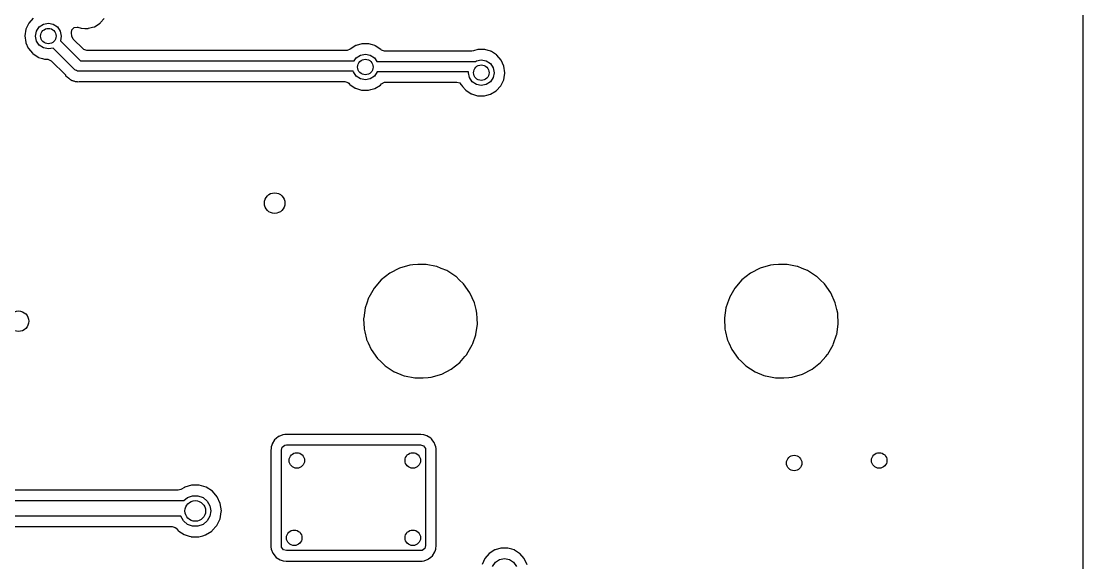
# Model space of a CAD drawing. Extents: x 0.04 to 2.01, y 0.04 to 5.04.
# Drawn here: x 1.199 to 2.01, y 1.05 to 1.463 of the extents above; entities that cross this region are included whole.
import ezdxf

# ---------------------------------------------------------------- set-up
doc = ezdxf.new("R2010")
doc.units = 0
doc.header["$MEASUREMENT"] = 0
doc.layers.add('BLACK', color=7, linetype='CONTINUOUS')

msp = doc.modelspace()

# ---------------------------------------------------------------- linework, layer by layer
at = {"layer": 'BLACK', "linetype": 'CONTINUOUS'}
for p, q in [((2.00982, 3.86016), (2.00982, 0.047923)), ((1.20471, 1.46181), (1.20255, 1.45721)), ((1.20807, 1.46561), (1.20471, 1.46181)), ((1.21273, 1.45893), (1.21592, 1.46106)), ((1.21592, 1.46106), (1.21969, 1.46181)), ((1.21969, 1.46181), (1.22345, 1.46106)), ((1.22345, 1.46106), (1.22664, 1.45893)), ((1.25486, 1.45916), (1.25918, 1.46182)), ((1.25918, 1.46182), (1.25957, 1.46225)), ((1.25957, 1.46225), (1.26241, 1.46538)), ((1.20255, 1.45721), (1.20177, 1.45219)), ((1.20177, 1.45219), (1.20243, 1.44715)), ((1.20984, 1.45197), (1.21059, 1.45574)), ((1.21059, 1.4482), (1.20984, 1.45197)), ((1.21059, 1.45574), (1.21273, 1.45893)), ((1.22664, 1.45893), (1.22878, 1.45574)), ((1.22878, 1.45574), (1.22953, 1.45197)), ((1.22953, 1.45197), (1.22882, 1.4484)), ((1.23725, 1.45446), (1.23766, 1.45683)), ((1.2376, 1.45197), (1.23725, 1.45446)), ((1.2376, 1.45195), (1.2376, 1.45197)), ((1.23762, 1.45182), (1.2376, 1.45195)), ((1.23871, 1.44967), (1.23762, 1.45182)), ((1.23766, 1.45683), (1.23939, 1.45851)), ((1.23939, 1.45851), (1.24177, 1.45885)), ((1.24177, 1.45885), (1.24227, 1.45873)), ((1.24227, 1.45873), (1.24461, 1.458)), ((1.24461, 1.458), (1.24461, 1.458)), ((1.24461, 1.458), (1.24487, 1.45791)), ((1.24487, 1.45791), (1.24741, 1.45787)), ((1.24741, 1.45787), (1.24968, 1.45783)), ((1.24968, 1.45783), (1.24968, 1.45783)), ((1.24968, 1.45783), (1.24995, 1.45782)), ((1.24995, 1.45782), (1.25022, 1.45789)), ((1.25022, 1.45789), (1.25328, 1.45873)), ((1.25022, 1.45789), (1.25022, 1.45789)), ((1.25328, 1.45873), (1.25486, 1.45916)), ((1.20243, 1.44715), (1.20254, 1.4469)), ((1.20254, 1.4469), (1.20254, 1.4469)), ((1.20254, 1.4469), (1.20436, 1.44275)), ((1.21273, 1.44501), (1.21059, 1.4482)), ((1.21592, 1.44288), (1.21273, 1.44501)), ((1.22882, 1.4484), (1.24415, 1.43307)), ((1.24628, 1.44211), (1.23871, 1.44967)), ((1.45449, 1.4447), (1.4502, 1.44199)), ((1.45476, 1.44478), (1.45449, 1.4447)), ((1.45911, 1.44602), (1.45476, 1.44478)), ((1.45476, 1.44478), (1.45476, 1.44478)), ((1.45938, 1.4461), (1.45911, 1.44602)), ((1.45911, 1.44602), (1.45911, 1.44602)), ((1.45966, 1.4461), (1.45938, 1.4461)), ((1.46144, 1.44609), (1.45966, 1.4461)), ((1.46446, 1.44607), (1.46144, 1.44609)), ((1.46738, 1.4452), (1.46446, 1.44607)), ((1.46906, 1.44469), (1.46738, 1.4452)), ((1.46933, 1.44461), (1.46906, 1.44469)), ((1.46906, 1.44469), (1.46906, 1.44469)), ((1.47359, 1.44185), (1.46933, 1.44461)), ((1.20436, 1.44275), (1.20447, 1.4425)), ((1.20447, 1.4425), (1.20597, 1.44072)), ((1.20597, 1.44072), (1.20756, 1.43882)), ((1.20756, 1.43882), (1.20756, 1.43882)), ((1.20756, 1.43882), (1.20774, 1.43861)), ((1.20774, 1.43861), (1.21197, 1.4358)), ((1.21197, 1.4358), (1.21224, 1.43571)), ((1.21224, 1.43571), (1.21224, 1.43571)), ((1.21224, 1.43571), (1.21511, 1.43481)), ((1.21969, 1.44213), (1.21592, 1.44288)), ((1.22325, 1.44284), (1.21969, 1.44213)), ((1.23974, 1.42635), (1.22325, 1.44284)), ((1.24674, 1.44171), (1.24628, 1.44211)), ((1.24903, 1.44096), (1.24674, 1.44171)), ((1.44762, 1.44096), (1.24903, 1.44096)), ((1.44792, 1.44098), (1.44762, 1.44096)), ((1.45009, 1.44187), (1.44792, 1.44098)), ((1.4502, 1.44199), (1.45009, 1.44187)), ((1.45336, 1.43307), (1.45485, 1.43531)), ((1.45485, 1.43531), (1.45804, 1.43744)), ((1.45804, 1.43744), (1.46181, 1.43819)), ((1.46181, 1.43819), (1.46558, 1.43744)), ((1.46558, 1.43744), (1.46877, 1.43531)), ((1.46877, 1.43531), (1.47053, 1.43268)), ((1.47377, 1.44164), (1.47359, 1.44185)), ((1.47389, 1.44153), (1.47377, 1.44164)), ((1.47417, 1.44132), (1.47389, 1.44153)), ((1.47646, 1.44057), (1.47417, 1.44132)), ((1.54323, 1.44057), (1.47646, 1.44057)), ((1.5443, 1.44072), (1.54323, 1.44057)), ((1.5477, 1.44169), (1.5443, 1.44072)), ((1.54796, 1.44177), (1.5477, 1.44169)), ((1.5477, 1.44169), (1.5477, 1.44169)), ((1.54824, 1.44177), (1.54796, 1.44177)), ((1.55003, 1.44176), (1.54824, 1.44177)), ((1.55304, 1.44174), (1.55003, 1.44176)), ((1.55559, 1.44098), (1.55304, 1.44174)), ((1.55764, 1.44036), (1.55559, 1.44098)), ((1.55791, 1.44028), (1.55764, 1.44036)), ((1.55764, 1.44036), (1.55764, 1.44036)), ((1.55814, 1.44013), (1.55791, 1.44028)), ((1.56194, 1.43767), (1.55814, 1.44013)), ((1.56217, 1.43752), (1.56194, 1.43767)), ((1.56194, 1.43767), (1.56194, 1.43767)), ((1.56549, 1.43367), (1.56217, 1.43752)), ((1.21511, 1.43481), (1.21682, 1.43428)), ((1.21682, 1.43428), (1.21817, 1.43426)), ((1.21817, 1.43426), (1.21914, 1.43424)), ((1.21914, 1.43424), (1.22142, 1.43345)), ((1.22142, 1.43345), (1.22183, 1.4331)), ((1.22183, 1.4331), (1.23266, 1.42226)), ((1.24415, 1.43307), (1.45336, 1.43307)), ((1.47053, 1.43268), (1.54567, 1.43268)), ((1.54567, 1.43268), (1.54588, 1.43261)), ((1.54588, 1.43261), (1.54663, 1.43311)), ((1.54663, 1.43311), (1.55039, 1.43386)), ((1.55039, 1.43386), (1.55416, 1.43311)), ((1.55416, 1.43311), (1.55735, 1.43098)), ((1.55735, 1.43098), (1.55949, 1.42778)), ((1.55949, 1.42778), (1.56024, 1.42402)), ((1.56759, 1.42904), (1.56549, 1.43367)), ((1.56831, 1.42402), (1.56759, 1.42904)), ((1.23266, 1.42226), (1.23277, 1.42213)), ((1.23277, 1.42213), (1.23286, 1.42196)), ((1.23286, 1.42196), (1.23312, 1.42171)), ((1.23312, 1.42171), (1.23428, 1.42063)), ((1.23428, 1.42063), (1.23439, 1.42053)), ((1.23439, 1.42053), (1.23493, 1.41999)), ((1.23493, 1.41999), (1.23508, 1.41989)), ((1.23508, 1.41989), (1.23523, 1.41975)), ((1.23523, 1.41975), (1.23609, 1.41896)), ((1.24002, 1.42621), (1.23974, 1.42635)), ((1.24021, 1.42595), (1.24002, 1.42621)), ((1.24108, 1.42566), (1.24021, 1.42595)), ((1.2419, 1.42525), (1.24108, 1.42566)), ((1.24222, 1.42529), (1.2419, 1.42525)), ((1.24252, 1.4252), (1.24222, 1.42529)), ((1.45259, 1.4252), (1.24252, 1.4252)), ((1.45272, 1.42458), (1.45259, 1.4252)), ((1.45485, 1.42139), (1.45272, 1.42458)), ((1.45804, 1.41925), (1.45485, 1.42139)), ((1.46181, 1.4185), (1.45804, 1.41925)), ((1.46558, 1.41925), (1.46181, 1.4185)), ((1.46877, 1.42139), (1.46558, 1.41925)), ((1.4709, 1.42458), (1.46877, 1.42139)), ((1.47095, 1.4248), (1.4709, 1.42458)), ((1.54071, 1.4248), (1.47095, 1.4248)), ((1.54055, 1.42402), (1.54071, 1.4248)), ((1.5413, 1.42025), (1.54055, 1.42402)), ((1.54343, 1.41706), (1.5413, 1.42025)), ((1.55949, 1.42025), (1.55735, 1.41706)), ((1.56024, 1.42402), (1.55949, 1.42025)), ((1.56746, 1.41857), (1.56805, 1.42204)), ((1.56805, 1.42204), (1.56828, 1.42343)), ((1.56828, 1.42343), (1.56831, 1.42358)), ((1.56828, 1.42343), (1.56828, 1.42343)), ((1.56831, 1.42358), (1.56831, 1.42402)), ((1.23609, 1.41896), (1.23642, 1.41883)), ((1.23642, 1.41883), (1.23642, 1.41883)), ((1.23642, 1.41883), (1.23651, 1.41879)), ((1.23651, 1.41879), (1.23727, 1.41839)), ((1.23727, 1.41839), (1.23735, 1.41833)), ((1.23735, 1.41833), (1.23735, 1.41833)), ((1.23735, 1.41833), (1.23764, 1.41813)), ((1.23764, 1.41813), (1.23799, 1.41805)), ((1.23799, 1.41805), (1.23799, 1.41805)), ((1.23799, 1.41805), (1.23866, 1.41789)), ((1.23866, 1.41789), (1.23921, 1.41772)), ((1.23921, 1.41772), (1.24018, 1.41733)), ((1.24018, 1.41733), (1.24043, 1.4173)), ((1.24043, 1.4173), (1.24067, 1.4173)), ((1.24067, 1.4173), (1.24157, 1.4172)), ((1.24157, 1.4172), (1.24193, 1.41711)), ((1.24193, 1.41711), (1.24307, 1.41727)), ((1.24307, 1.41727), (1.2436, 1.4173)), ((1.2436, 1.4173), (1.44611, 1.4173)), ((1.44611, 1.4173), (1.4484, 1.41656)), ((1.4484, 1.41656), (1.44909, 1.41591)), ((1.44909, 1.41591), (1.44969, 1.4152)), ((1.44969, 1.4152), (1.44969, 1.4152)), ((1.44969, 1.4152), (1.44987, 1.41499)), ((1.44987, 1.41499), (1.4541, 1.41217)), ((1.4541, 1.41217), (1.45436, 1.41209)), ((1.45436, 1.41209), (1.45436, 1.41209)), ((1.45436, 1.41209), (1.45569, 1.41167)), ((1.45569, 1.41167), (1.45895, 1.41066)), ((1.46429, 1.41064), (1.46594, 1.41109)), ((1.46594, 1.41109), (1.46893, 1.4119)), ((1.46893, 1.4119), (1.47326, 1.41456)), ((1.47326, 1.41456), (1.47422, 1.41563)), ((1.47422, 1.41563), (1.47631, 1.41683)), ((1.47631, 1.41683), (1.47711, 1.41691)), ((1.47711, 1.41691), (1.5316, 1.41691)), ((1.5316, 1.41691), (1.53389, 1.41617)), ((1.53389, 1.41617), (1.53484, 1.41499)), ((1.53484, 1.41499), (1.53492, 1.41504)), ((1.53492, 1.41504), (1.53507, 1.4148)), ((1.53507, 1.4148), (1.53518, 1.41455)), ((1.53518, 1.41455), (1.53605, 1.41352)), ((1.53605, 1.41352), (1.53827, 1.41087)), ((1.54663, 1.41492), (1.54343, 1.41706)), ((1.55039, 1.41417), (1.54663, 1.41492)), ((1.55416, 1.41492), (1.55039, 1.41417)), ((1.55735, 1.41706), (1.55416, 1.41492)), ((1.56209, 1.4105), (1.56506, 1.41379)), ((1.56506, 1.41379), (1.56525, 1.414)), ((1.56506, 1.41379), (1.56506, 1.41379)), ((1.56525, 1.414), (1.56746, 1.41857)), ((1.45895, 1.41066), (1.46149, 1.41061)), ((1.46149, 1.41061), (1.46375, 1.41057)), ((1.46375, 1.41057), (1.46375, 1.41057)), ((1.46375, 1.41057), (1.46403, 1.41057)), ((1.46403, 1.41057), (1.46429, 1.41064)), ((1.46429, 1.41064), (1.46429, 1.41064)), ((1.53827, 1.41087), (1.53827, 1.41087)), ((1.53827, 1.41087), (1.53845, 1.41066)), ((1.53845, 1.41066), (1.54268, 1.40784)), ((1.54268, 1.40784), (1.54294, 1.40776)), ((1.54294, 1.40776), (1.54294, 1.40776)), ((1.54294, 1.40776), (1.5451, 1.40709)), ((1.5451, 1.40709), (1.54753, 1.40633)), ((1.54753, 1.40633), (1.55007, 1.40628)), ((1.55007, 1.40628), (1.55233, 1.40624)), ((1.55233, 1.40624), (1.55233, 1.40624)), ((1.55233, 1.40624), (1.55261, 1.40623)), ((1.55261, 1.40623), (1.55288, 1.40631)), ((1.55288, 1.40631), (1.55452, 1.40676)), ((1.55288, 1.40631), (1.55288, 1.40631)), ((1.55452, 1.40676), (1.55751, 1.40757)), ((1.55751, 1.40757), (1.56184, 1.41023)), ((1.56184, 1.41023), (1.56209, 1.4105)), ((1.48777, 1.27466), (1.48042, 1.27088)), ((1.49571, 1.27699), (1.48777, 1.27466)), ((1.49589, 1.27701), (1.49571, 1.27699)), ((1.49809, 1.27722), (1.49589, 1.27701)), ((1.49589, 1.27701), (1.49589, 1.27701)), ((1.50187, 1.27758), (1.49809, 1.27722)), ((1.50797, 1.27758), (1.50187, 1.27758)), ((1.50818, 1.27757), (1.50797, 1.27758)), ((1.50832, 1.27754), (1.50818, 1.27757)), ((1.51609, 1.27602), (1.50832, 1.27754)), ((1.50832, 1.27754), (1.50832, 1.27754)), ((1.5163, 1.27598), (1.51609, 1.27602)), ((1.51647, 1.27591), (1.5163, 1.27598)), ((1.51978, 1.27458), (1.51647, 1.27591)), ((1.51647, 1.27591), (1.51647, 1.27591)), ((1.52397, 1.27289), (1.51978, 1.27458)), ((1.76336, 1.27466), (1.75601, 1.27088)), ((1.7713, 1.27699), (1.76336, 1.27466)), ((1.77148, 1.27701), (1.7713, 1.27699)), ((1.77368, 1.27722), (1.77148, 1.27701)), ((1.77148, 1.27701), (1.77148, 1.27701)), ((1.77746, 1.27758), (1.77368, 1.27722)), ((1.78356, 1.27758), (1.77746, 1.27758)), ((1.78377, 1.27757), (1.78356, 1.27758)), ((1.78391, 1.27754), (1.78377, 1.27757)), ((1.79168, 1.27602), (1.78391, 1.27754)), ((1.78391, 1.27754), (1.78391, 1.27754)), ((1.79189, 1.27598), (1.79168, 1.27602)), ((1.79206, 1.27591), (1.79189, 1.27598)), ((1.79538, 1.27458), (1.79206, 1.27591)), ((1.79206, 1.27591), (1.79206, 1.27591)), ((1.79956, 1.27289), (1.79538, 1.27458)), ((1.47392, 1.26577), (1.4685, 1.25953)), ((1.48042, 1.27088), (1.47392, 1.26577)), ((1.53091, 1.26841), (1.52397, 1.27289)), ((1.53105, 1.26828), (1.53091, 1.26841)), ((1.53355, 1.26589), (1.53105, 1.26828)), ((1.53105, 1.26828), (1.53105, 1.26828)), ((1.53688, 1.26269), (1.53355, 1.26589)), ((1.74951, 1.26577), (1.74409, 1.25953)), ((1.75601, 1.27088), (1.74951, 1.26577)), ((1.8065, 1.26841), (1.79956, 1.27289)), ((1.80664, 1.26828), (1.8065, 1.26841)), ((1.80914, 1.26589), (1.80664, 1.26828)), ((1.80664, 1.26828), (1.80664, 1.26828)), ((1.81247, 1.26269), (1.80914, 1.26589)), ((1.4685, 1.25953), (1.46436, 1.25237)), ((1.54167, 1.25595), (1.53688, 1.26269)), ((1.74409, 1.25953), (1.73995, 1.25237)), ((1.81726, 1.25595), (1.81247, 1.26269)), ((1.4643, 1.2522), (1.46284, 1.24799)), ((1.46436, 1.25237), (1.4643, 1.2522)), ((1.4643, 1.2522), (1.4643, 1.2522)), ((1.54509, 1.24842), (1.54167, 1.25595)), ((1.73989, 1.2522), (1.73843, 1.24799)), ((1.73995, 1.25237), (1.73989, 1.2522)), ((1.73989, 1.2522), (1.73989, 1.2522)), ((1.82068, 1.24842), (1.81726, 1.25595)), ((1.46162, 1.24438), (1.46053, 1.23685)), ((1.46165, 1.24456), (1.46162, 1.24438)), ((1.46284, 1.24799), (1.46165, 1.24456)), ((1.54513, 1.24824), (1.54509, 1.24842)), ((1.54637, 1.24313), (1.54513, 1.24824)), ((1.54513, 1.24824), (1.54513, 1.24824)), ((1.54703, 1.24038), (1.54637, 1.24313)), ((1.73722, 1.24438), (1.73612, 1.23685)), ((1.73724, 1.24456), (1.73722, 1.24438)), ((1.73843, 1.24799), (1.73724, 1.24456)), ((1.82072, 1.24824), (1.82068, 1.24842)), ((1.82196, 1.24313), (1.82072, 1.24824)), ((1.82072, 1.24824), (1.82072, 1.24824)), ((1.82262, 1.24038), (1.82196, 1.24313)), ((1.46053, 1.23685), (1.46047, 1.23638)), ((1.46047, 1.23638), (1.46047, 1.23619)), ((1.46047, 1.23619), (1.46082, 1.22866)), ((1.46047, 1.23619), (1.46047, 1.23619)), ((1.54721, 1.23638), (1.54703, 1.24038)), ((1.54741, 1.23213), (1.54721, 1.23638)), ((1.73612, 1.23685), (1.73606, 1.23638)), ((1.73606, 1.23638), (1.73606, 1.23619)), ((1.73606, 1.23619), (1.73641, 1.22866)), ((1.73606, 1.23619), (1.73606, 1.23619)), ((1.823, 1.23213), (1.82262, 1.24038)), ((1.46082, 1.22866), (1.46085, 1.22812)), ((1.46085, 1.22812), (1.46135, 1.22604)), ((1.46135, 1.22604), (1.46265, 1.22063)), ((1.54626, 1.22422), (1.54738, 1.23194)), ((1.54738, 1.23194), (1.54741, 1.23213)), ((1.54738, 1.23194), (1.54738, 1.23194)), ((1.73641, 1.22866), (1.73644, 1.22812)), ((1.73644, 1.22812), (1.73694, 1.22604)), ((1.73694, 1.22604), (1.73824, 1.22063)), ((1.82185, 1.22422), (1.82297, 1.23194)), ((1.82297, 1.23194), (1.823, 1.23213)), ((1.82297, 1.23194), (1.82297, 1.23194)), ((1.46265, 1.22063), (1.46278, 1.22008)), ((1.46278, 1.22008), (1.46286, 1.21991)), ((1.46286, 1.21991), (1.46286, 1.21991)), ((1.46286, 1.21991), (1.46387, 1.2177)), ((1.46387, 1.2177), (1.46621, 1.21256)), ((1.54351, 1.21613), (1.54392, 1.2173)), ((1.54392, 1.2173), (1.54616, 1.22377)), ((1.54616, 1.22377), (1.54622, 1.22394)), ((1.54616, 1.22377), (1.54616, 1.22377)), ((1.54622, 1.22394), (1.54626, 1.22422)), ((1.73824, 1.22063), (1.73837, 1.22008)), ((1.73837, 1.22008), (1.73845, 1.21991)), ((1.73845, 1.21991), (1.73845, 1.21991)), ((1.73845, 1.21991), (1.73946, 1.2177)), ((1.73946, 1.2177), (1.7418, 1.21256)), ((1.8191, 1.21613), (1.81951, 1.2173)), ((1.81951, 1.2173), (1.82175, 1.22377)), ((1.82175, 1.22377), (1.82181, 1.22394)), ((1.82175, 1.22377), (1.82175, 1.22377)), ((1.82181, 1.22394), (1.82185, 1.22422)), ((1.46621, 1.21256), (1.47099, 1.20581)), ((1.53788, 1.20726), (1.53925, 1.20884)), ((1.53925, 1.20884), (1.53937, 1.20898)), ((1.53925, 1.20884), (1.53925, 1.20884)), ((1.53937, 1.20898), (1.54351, 1.21613)), ((1.7418, 1.21256), (1.74658, 1.20581)), ((1.81347, 1.20726), (1.81484, 1.20884)), ((1.81484, 1.20884), (1.81496, 1.20898)), ((1.81484, 1.20884), (1.81484, 1.20884)), ((1.81496, 1.20898), (1.8191, 1.21613)), ((1.47099, 1.20581), (1.47353, 1.20338)), ((1.47353, 1.20338), (1.47683, 1.20022)), ((1.47683, 1.20022), (1.47683, 1.20022)), ((1.47683, 1.20022), (1.47696, 1.2001)), ((1.52745, 1.19763), (1.53395, 1.20273)), ((1.53395, 1.20273), (1.53788, 1.20726)), ((1.74658, 1.20581), (1.74912, 1.20338)), ((1.74912, 1.20338), (1.75242, 1.20022)), ((1.75242, 1.20022), (1.75242, 1.20022)), ((1.75242, 1.20022), (1.75255, 1.2001)), ((1.80304, 1.19763), (1.80954, 1.20273)), ((1.80954, 1.20273), (1.81347, 1.20726)), ((1.47696, 1.2001), (1.48391, 1.19561)), ((1.48391, 1.19561), (1.48408, 1.19554)), ((1.48408, 1.19554), (1.49065, 1.19289)), ((1.49065, 1.19289), (1.49158, 1.19252)), ((1.49158, 1.19252), (1.49176, 1.19248)), ((1.49176, 1.19248), (1.49955, 1.19096)), ((1.51217, 1.19151), (1.5201, 1.19384)), ((1.5201, 1.19384), (1.52745, 1.19763)), ((1.75255, 1.2001), (1.7595, 1.19561)), ((1.7595, 1.19561), (1.75967, 1.19554)), ((1.75967, 1.19554), (1.76624, 1.19289)), ((1.76624, 1.19289), (1.76717, 1.19252)), ((1.76717, 1.19252), (1.76735, 1.19248)), ((1.76735, 1.19248), (1.77514, 1.19096)), ((1.78776, 1.19151), (1.79569, 1.19384)), ((1.79569, 1.19384), (1.80304, 1.19763)), ((1.49955, 1.19096), (1.49955, 1.19096)), ((1.49955, 1.19096), (1.49969, 1.19094)), ((1.49969, 1.19094), (1.49991, 1.19093)), ((1.49991, 1.19093), (1.506, 1.19093)), ((1.506, 1.19093), (1.50979, 1.19129)), ((1.50979, 1.19129), (1.51198, 1.1915)), ((1.51198, 1.1915), (1.51217, 1.19151)), ((1.51198, 1.1915), (1.51198, 1.1915)), ((1.77514, 1.19096), (1.77514, 1.19096)), ((1.77514, 1.19096), (1.77528, 1.19094)), ((1.77528, 1.19094), (1.7755, 1.19093)), ((1.7755, 1.19093), (1.78159, 1.19093)), ((1.78159, 1.19093), (1.78538, 1.19129)), ((1.78538, 1.19129), (1.78757, 1.1915)), ((1.78757, 1.1915), (1.78776, 1.19151)), ((1.78757, 1.1915), (1.78757, 1.1915)), ((1.39253, 1.14375), (1.39069, 1.14066)), ((1.39363, 1.1447), (1.39253, 1.14375)), ((1.39558, 1.14612), (1.39363, 1.1447)), ((1.39579, 1.14621), (1.39558, 1.14612)), ((1.39885, 1.14748), (1.39579, 1.14621)), ((1.39579, 1.14621), (1.39579, 1.14621)), ((1.39907, 1.14756), (1.39885, 1.14748)), ((1.39885, 1.14748), (1.39885, 1.14748)), ((1.40027, 1.14775), (1.39907, 1.14756)), ((1.40154, 1.14785), (1.40027, 1.14775)), ((1.50398, 1.14785), (1.40154, 1.14785)), ((1.50413, 1.14783), (1.50398, 1.14785)), ((1.50632, 1.14748), (1.50413, 1.14783)), ((1.50413, 1.14783), (1.50413, 1.14783)), ((1.50633, 1.14748), (1.50632, 1.14748)), ((1.50648, 1.14746), (1.50633, 1.14748)), ((1.50877, 1.14671), (1.50648, 1.14746)), ((1.51186, 1.14487), (1.50877, 1.14671)), ((1.51206, 1.14464), (1.51186, 1.14487)), ((1.51224, 1.14443), (1.51206, 1.14464)), ((1.51206, 1.14464), (1.51206, 1.14464)), ((1.51281, 1.14377), (1.51224, 1.14443)), ((1.51423, 1.14183), (1.51281, 1.14377)), ((1.38974, 1.1371), (1.38955, 1.13587)), ((1.38955, 1.13587), (1.38955, 1.06295)), ((1.38992, 1.13821), (1.38974, 1.1371)), ((1.38994, 1.13837), (1.38992, 1.13821)), ((1.38992, 1.13821), (1.38992, 1.13821)), ((1.39035, 1.13961), (1.38994, 1.13837)), ((1.39062, 1.14045), (1.39035, 1.13961)), ((1.39069, 1.14066), (1.39062, 1.14045)), ((1.39062, 1.14045), (1.39062, 1.14045)), ((1.39764, 1.13587), (1.39838, 1.13816)), ((1.39764, 1.06295), (1.39764, 1.13587)), ((1.39838, 1.13816), (1.40033, 1.13957)), ((1.40033, 1.13957), (1.40154, 1.13976)), ((1.40154, 1.13976), (1.50398, 1.13976)), ((1.50398, 1.13976), (1.50627, 1.13902)), ((1.50627, 1.13902), (1.50768, 1.13707)), ((1.50768, 1.13707), (1.50787, 1.13587)), ((1.50787, 1.13587), (1.50787, 1.06295)), ((1.51432, 1.14161), (1.51423, 1.14183)), ((1.51515, 1.13961), (1.51432, 1.14161)), ((1.51432, 1.14161), (1.51432, 1.14161)), ((1.51567, 1.13834), (1.51515, 1.13961)), ((1.51586, 1.13713), (1.51567, 1.13834)), ((1.51596, 1.13587), (1.51586, 1.13713)), ((1.51596, 1.06295), (1.51596, 1.13587)), ((1.31882, 1.10514), (1.17134, 1.10514)), ((1.3209, 1.10574), (1.31882, 1.10514)), ((1.32353, 1.10739), (1.3209, 1.10574)), ((1.32376, 1.10754), (1.32353, 1.10739)), ((1.32353, 1.10739), (1.32353, 1.10739)), ((1.32403, 1.10762), (1.32376, 1.10754)), ((1.32892, 1.10902), (1.32403, 1.10762)), ((1.32403, 1.10762), (1.32403, 1.10762)), ((1.32919, 1.10909), (1.32892, 1.10902)), ((1.32892, 1.10902), (1.32892, 1.10902)), ((1.32947, 1.10909), (1.32919, 1.10909)), ((1.33156, 1.10908), (1.32947, 1.10909)), ((1.32947, 1.10909), (1.32947, 1.10909)), ((1.33483, 1.10906), (1.33156, 1.10908)), ((1.34024, 1.10744), (1.33483, 1.10906)), ((1.34498, 1.10437), (1.34024, 1.10744)), ((1.34866, 1.1001), (1.34498, 1.10437)), ((1.16945, 1.09724), (1.32318, 1.09724)), ((1.32318, 1.09724), (1.32598, 1.0996)), ((1.32598, 1.0996), (1.32984, 1.101)), ((1.32984, 1.101), (1.33394, 1.101)), ((1.33394, 1.101), (1.3378, 1.0996)), ((1.3378, 1.0996), (1.34094, 1.09696)), ((1.34094, 1.09696), (1.34299, 1.09341)), ((1.351, 1.09496), (1.34866, 1.1001)), ((1.3518, 1.08937), (1.351, 1.09496)), ((1.34299, 1.09341), (1.3437, 1.08937)), ((1.3437, 1.08937), (1.34299, 1.08533)), ((1.35115, 1.08506), (1.35177, 1.08874)), ((1.35177, 1.08874), (1.35179, 1.08888)), ((1.35177, 1.08874), (1.35177, 1.08874)), ((1.35179, 1.08888), (1.3518, 1.08937)), ((1.32077, 1.08543), (1.17189, 1.08543)), ((1.32079, 1.08533), (1.32077, 1.08543)), ((1.32284, 1.08178), (1.32079, 1.08533)), ((1.32598, 1.07914), (1.32284, 1.08178)), ((1.32984, 1.07774), (1.32598, 1.07914)), ((1.3378, 1.07914), (1.33394, 1.07774)), ((1.34094, 1.08178), (1.3378, 1.07914)), ((1.34299, 1.08533), (1.34094, 1.08178)), ((1.34839, 1.07824), (1.35085, 1.08332)), ((1.35085, 1.08332), (1.35115, 1.08506)), ((1.17678, 1.07754), (1.31428, 1.07754)), ((1.31428, 1.07754), (1.31657, 1.07679)), ((1.31657, 1.07679), (1.31726, 1.07615)), ((1.31726, 1.07615), (1.31844, 1.07474)), ((1.31844, 1.07474), (1.31844, 1.07474)), ((1.31844, 1.07474), (1.31862, 1.07453)), ((1.31862, 1.07453), (1.31885, 1.07438)), ((1.31885, 1.07438), (1.31885, 1.07438)), ((1.31885, 1.07438), (1.31934, 1.07405)), ((1.31934, 1.07405), (1.32332, 1.0714)), ((1.32332, 1.0714), (1.32727, 1.07017)), ((1.33394, 1.07774), (1.32984, 1.07774)), ((1.33462, 1.06969), (1.33758, 1.0705)), ((1.33758, 1.0705), (1.3398, 1.0711)), ((1.3398, 1.0711), (1.34461, 1.07405)), ((1.34461, 1.07405), (1.3449, 1.07438)), ((1.3449, 1.07438), (1.34821, 1.07803)), ((1.34821, 1.07803), (1.34839, 1.07824)), ((1.32727, 1.07017), (1.32844, 1.0698)), ((1.32844, 1.0698), (1.32844, 1.0698)), ((1.32844, 1.0698), (1.32871, 1.06972)), ((1.32871, 1.06972), (1.33153, 1.06967)), ((1.33153, 1.06967), (1.33407, 1.06962)), ((1.33407, 1.06962), (1.33407, 1.06962)), ((1.33407, 1.06962), (1.33435, 1.06962)), ((1.33435, 1.06962), (1.33462, 1.06969)), ((1.33462, 1.06969), (1.33462, 1.06969)), ((1.38955, 1.06295), (1.38965, 1.06169)), ((1.39783, 1.06175), (1.39764, 1.06295)), ((1.50787, 1.06295), (1.50713, 1.06066)), ((1.51561, 1.06071), (1.51594, 1.0628)), ((1.51594, 1.0628), (1.51596, 1.06295)), ((1.51594, 1.0628), (1.51594, 1.0628)), ((1.38965, 1.06169), (1.38984, 1.06048)), ((1.38984, 1.06048), (1.38993, 1.06027)), ((1.38993, 1.06027), (1.38993, 1.06027)), ((1.38993, 1.06027), (1.3912, 1.05721)), ((1.3912, 1.05721), (1.39128, 1.05699)), ((1.39128, 1.05699), (1.3927, 1.05504)), ((1.3927, 1.05504), (1.39365, 1.05395)), ((1.39924, 1.0598), (1.39783, 1.06175)), ((1.40154, 1.05906), (1.39924, 1.0598)), ((1.50398, 1.05906), (1.40154, 1.05906)), ((1.50518, 1.05925), (1.50398, 1.05906)), ((1.50713, 1.06066), (1.50518, 1.05925)), ((1.51189, 1.05412), (1.51298, 1.05507)), ((1.51298, 1.05507), (1.51482, 1.05816)), ((1.51482, 1.05816), (1.51502, 1.05877)), ((1.51502, 1.05877), (1.51552, 1.06031)), ((1.51552, 1.06031), (1.51557, 1.06045)), ((1.51552, 1.06031), (1.51552, 1.06031)), ((1.51557, 1.06045), (1.51561, 1.06071)), ((1.5565, 1.05695), (1.55313, 1.05314)), ((1.56079, 1.05966), (1.5565, 1.05695)), ((1.56106, 1.05974), (1.56079, 1.05966)), ((1.56541, 1.06098), (1.56106, 1.05974)), ((1.56106, 1.05974), (1.56106, 1.05974)), ((1.56568, 1.06106), (1.56541, 1.06098)), ((1.56541, 1.06098), (1.56541, 1.06098)), ((1.56596, 1.06106), (1.56568, 1.06106)), ((1.56774, 1.06105), (1.56596, 1.06106)), ((1.57076, 1.06103), (1.56774, 1.06105)), ((1.57367, 1.06016), (1.57076, 1.06103)), ((1.57536, 1.05965), (1.57367, 1.06016)), ((1.57563, 1.05957), (1.57536, 1.05965)), ((1.57536, 1.05965), (1.57536, 1.05965)), ((1.57586, 1.05942), (1.57563, 1.05957)), ((1.57966, 1.05696), (1.57586, 1.05942)), ((1.57989, 1.05681), (1.57966, 1.05696)), ((1.57966, 1.05696), (1.57966, 1.05696)), ((1.58321, 1.05296), (1.57989, 1.05681)), ((1.39365, 1.05395), (1.39674, 1.0521)), ((1.39674, 1.0521), (1.39904, 1.05136)), ((1.39904, 1.05136), (1.39919, 1.05134)), ((1.39919, 1.05134), (1.39919, 1.05134)), ((1.39919, 1.05134), (1.40138, 1.05099)), ((1.40138, 1.05099), (1.40138, 1.05099)), ((1.40138, 1.05099), (1.40154, 1.05096)), ((1.40154, 1.05096), (1.50398, 1.05096)), ((1.50398, 1.05096), (1.50524, 1.05106)), ((1.50524, 1.05106), (1.50645, 1.05125)), ((1.50645, 1.05125), (1.50666, 1.05134)), ((1.50666, 1.05134), (1.50972, 1.05261)), ((1.50666, 1.05134), (1.50666, 1.05134)), ((1.50972, 1.05261), (1.50994, 1.0527)), ((1.50972, 1.05261), (1.50972, 1.05261)), ((1.50994, 1.0527), (1.51189, 1.05412)), ((1.55313, 1.05314), (1.55097, 1.04855)), ((1.55902, 1.04707), (1.56115, 1.05027)), ((1.56115, 1.05027), (1.56434, 1.0524)), ((1.56434, 1.0524), (1.56811, 1.05315)), ((1.56811, 1.05315), (1.57188, 1.0524)), ((1.57188, 1.0524), (1.57507, 1.05027)), ((1.57507, 1.05027), (1.5772, 1.04707)), ((1.58531, 1.04834), (1.58321, 1.05296))]:
    msp.add_line(p, q, dxfattribs=at)
at = {"layer": 'BLACK'}
for centre, radius in [((1.21969, 1.45197), 0.005906), ((1.46181, 1.42835), 0.005906), ((1.55039, 1.42402), 0.005906), ((1.39252, 1.32441), 0.007874), ((1.19685, 1.23425), 0.007874), ((1.40945, 1.12795), 0.005906), ((1.49803, 1.12795), 0.005906), ((1.78937, 1.12598), 0.005906), ((1.85433, 1.12795), 0.005906), ((1.33189, 1.08937), 0.007874), ((1.40748, 1.0689), 0.005906), ((1.49803, 1.0689), 0.005906)]:
    msp.add_circle(centre, radius, dxfattribs=at)

doc.saveas('drawing.dxf')
